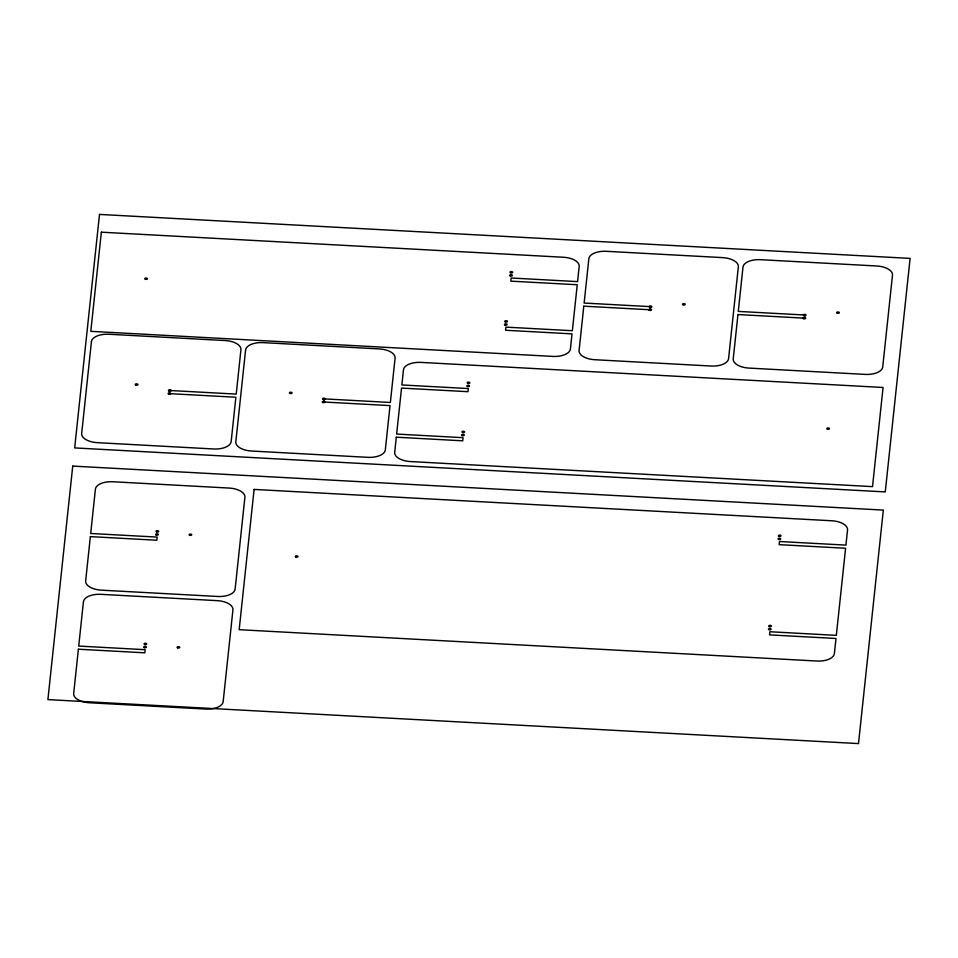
<?xml version="1.0" encoding="UTF-8"?>
<svg xmlns="http://www.w3.org/2000/svg" width="958" height="958" viewBox="0 0 958 958"><rect width="100%" height="100%" fill="white"/><g stroke="black" fill="none" stroke-linecap="round" stroke-linejoin="round"><path stroke-width="1.44" d="M72.736 466.091L47.9 699.603L858.5 743.588L883.336 510.087L72.736 466.091M99.5 214.412L74.664 447.913L885.264 491.909L910.1 258.397L99.5 214.412M101.356 232.183L90.806 331.336L552.922 356.412A16.645 8.371 2.1 0 0 570.417 348.975L572.022 333.863L505.584 330.259L505.908 327.121L572.357 330.726L577.243 284.742L510.806 281.137L511.141 278L577.578 281.616L579.183 266.504A16.645 8.371 2.1 0 0 563.46 257.259L101.356 232.183M91.429 341.695L81.681 433.423A16.645 8.371 2.1 0 0 97.405 442.668L213.67 448.979A16.645 8.371 2.1 0 0 231.165 441.542L235.884 397.235L169.434 393.63L169.77 390.493L236.219 394.097L240.925 349.802A16.645 8.371 2.1 0 0 225.202 340.557L108.925 334.246A16.645 8.371 2.1 0 0 91.429 341.695M78.388 649.213L73.67 693.508A16.645 8.371 2.1 0 0 89.393 702.753L205.671 709.064A16.645 8.371 2.1 0 0 223.166 701.627L232.926 609.887A16.645 8.371 2.1 0 0 217.203 600.642L100.925 594.331A16.645 8.371 2.1 0 0 83.43 601.78L78.724 646.075L145.161 649.68L144.826 652.817L78.388 649.213M90.363 536.624L85.645 580.931A16.645 8.371 2.1 0 0 101.368 590.164L217.646 596.475A16.645 8.371 2.1 0 0 235.141 589.038L244.901 497.298A16.645 8.371 2.1 0 0 229.178 488.065L112.9 481.754A16.645 8.371 2.1 0 0 95.405 489.191L90.699 533.486L157.136 537.091L156.801 540.228L90.363 536.624M245.583 350.053L235.824 441.794A16.645 8.371 2.1 0 0 251.547 451.026L367.824 457.337A16.645 8.371 2.1 0 0 385.32 449.901L390.026 405.605L323.588 402.001L323.924 398.863L390.361 402.468L395.079 358.172A16.645 8.371 2.1 0 0 379.344 348.928L263.079 342.617A16.645 8.371 2.1 0 0 245.583 350.053M254.098 489.418L239.177 629.681L816.887 661.032A16.645 8.371 2.1 0 0 834.382 653.595L835.999 638.483L769.549 634.879L769.885 631.741L836.322 635.358L845.591 548.251L779.153 544.647L779.477 541.51L845.926 545.114L847.531 530.014A16.645 8.371 2.1 0 0 831.807 520.769L254.098 489.418M396.301 437.207L394.696 452.32A16.645 8.371 2.1 0 0 410.419 461.552L872.522 486.628L883.072 387.475L420.969 362.399A16.645 8.371 2.1 0 0 403.474 369.836L401.857 384.948L468.306 388.553L467.971 391.69L401.534 388.086L396.636 434.07L463.085 437.674L462.75 440.812L396.301 437.207M583.805 306.177L579.087 350.484A16.645 8.371 2.1 0 0 594.81 359.717L711.087 366.028A16.645 8.371 2.1 0 0 728.583 358.591L738.343 266.863A16.645 8.371 2.1 0 0 722.619 257.618L606.342 251.307A16.645 8.371 2.1 0 0 588.847 258.744L584.14 303.051L650.578 306.656L650.242 309.781L583.805 306.177M737.947 314.547L733.241 358.843A16.645 8.371 2.1 0 0 748.964 368.088L865.23 374.398A16.645 8.371 2.1 0 0 882.725 366.962L892.485 275.221A16.645 8.371 2.1 0 0 876.762 265.989L760.484 259.678A16.645 8.371 2.1 0 0 742.989 267.114L738.283 311.41L804.72 315.014L804.385 318.152L737.947 314.547M156.621 531.894A1.329 0.671 2.1 0 0 158.681 531.415A1.329 0.671 2.1 0 0 156.741 530.732A1.329 0.671 2.1 0 0 156.621 531.894M156.286 535.019A1.329 0.671 2.1 0 0 158.345 534.552A1.329 0.671 2.1 0 0 156.405 533.869A1.329 0.671 2.1 0 0 156.286 535.019M144.646 644.471A1.329 0.671 2.1 0 0 146.706 644.004A1.329 0.671 2.1 0 0 144.766 643.321A1.329 0.671 2.1 0 0 144.646 644.471M144.311 647.608A1.329 0.671 2.1 0 0 146.37 647.141A1.329 0.671 2.1 0 0 144.43 646.446A1.329 0.671 2.1 0 0 144.311 647.608M778.638 539.438A1.329 0.671 2.1 0 0 780.686 538.971A1.329 0.671 2.1 0 0 778.758 538.288A1.329 0.671 2.1 0 0 778.638 539.438M778.962 536.3A1.329 0.671 2.1 0 0 781.021 535.833A1.329 0.671 2.1 0 0 779.094 535.151A1.329 0.671 2.1 0 0 778.962 536.3M769.035 629.669A1.329 0.671 2.1 0 0 771.094 629.202A1.329 0.671 2.1 0 0 769.154 628.52A1.329 0.671 2.1 0 0 769.035 629.669M769.37 626.544A1.329 0.671 2.1 0 0 771.43 626.065A1.329 0.671 2.1 0 0 769.49 625.382A1.329 0.671 2.1 0 0 769.37 626.544M295.95 557.041A1.329 0.671 2.1 0 0 298.01 556.574A1.329 0.671 2.1 0 0 296.07 555.891A1.329 0.671 2.1 0 0 295.95 557.041M189.672 535.259A1.329 0.671 2.1 0 0 191.732 534.792A1.329 0.671 2.1 0 0 189.804 534.109A1.329 0.671 2.1 0 0 189.672 535.259M177.697 647.847A1.329 0.671 2.1 0 0 179.757 647.369A1.329 0.671 2.1 0 0 177.829 646.686A1.329 0.671 2.1 0 0 177.697 647.847M804.001 315.553A1.329 0.671 2.1 0 0 806.049 315.086A1.329 0.671 2.1 0 0 804.121 314.404A1.329 0.671 2.1 0 0 804.001 315.553M803.666 318.691A1.329 0.671 2.1 0 0 805.714 318.224A1.329 0.671 2.1 0 0 803.786 317.541A1.329 0.671 2.1 0 0 803.666 318.691M649.847 307.195A1.329 0.671 2.1 0 0 651.907 306.728A1.329 0.671 2.1 0 0 649.979 306.033A1.329 0.671 2.1 0 0 649.847 307.195M649.512 310.332A1.329 0.671 2.1 0 0 651.572 309.853A1.329 0.671 2.1 0 0 649.644 309.171A1.329 0.671 2.1 0 0 649.512 310.332M168.716 394.169A1.329 0.671 2.1 0 0 170.763 393.702A1.329 0.671 2.1 0 0 168.836 393.019A1.329 0.671 2.1 0 0 168.716 394.169M169.051 391.044A1.329 0.671 2.1 0 0 171.099 390.565A1.329 0.671 2.1 0 0 169.171 389.882A1.329 0.671 2.1 0 0 169.051 391.044M322.858 402.54A1.329 0.671 2.1 0 0 324.918 402.073A1.329 0.671 2.1 0 0 322.978 401.378A1.329 0.671 2.1 0 0 322.858 402.54M323.193 399.402A1.329 0.671 2.1 0 0 325.253 398.935A1.329 0.671 2.1 0 0 323.313 398.253A1.329 0.671 2.1 0 0 323.193 399.402M145.4 279.257A1.329 0.671 2.1 0 0 147.46 278.79A1.329 0.671 2.1 0 0 145.52 278.095A1.329 0.671 2.1 0 0 145.4 279.257M505.393 321.912A1.329 0.671 2.1 0 0 507.453 321.445A1.329 0.671 2.1 0 0 505.525 320.762A1.329 0.671 2.1 0 0 505.393 321.912M505.07 325.049A1.329 0.671 2.1 0 0 507.117 324.582A1.329 0.671 2.1 0 0 505.189 323.9A1.329 0.671 2.1 0 0 505.07 325.049M510.626 272.802A1.329 0.671 2.1 0 0 512.674 272.323A1.329 0.671 2.1 0 0 510.746 271.641A1.329 0.671 2.1 0 0 510.626 272.802M510.291 275.928A1.329 0.671 2.1 0 0 512.338 275.461A1.329 0.671 2.1 0 0 510.41 274.778A1.329 0.671 2.1 0 0 510.291 275.928M135.868 385.056A1.329 0.671 2.1 0 0 137.928 384.589A1.329 0.671 2.1 0 0 135.988 383.895A1.329 0.671 2.1 0 0 135.868 385.056M290.023 393.415A1.329 0.671 2.1 0 0 292.07 392.948A1.329 0.671 2.1 0 0 290.142 392.265A1.329 0.671 2.1 0 0 290.023 393.415M837.268 313.182A1.329 0.671 2.1 0 0 839.316 312.715A1.329 0.671 2.1 0 0 837.388 312.021A1.329 0.671 2.1 0 0 837.268 313.182M683.114 304.812A1.329 0.671 2.1 0 0 685.174 304.345A1.329 0.671 2.1 0 0 683.234 303.662A1.329 0.671 2.1 0 0 683.114 304.812M827.449 429.148A1.329 0.671 2.1 0 0 829.508 428.669A1.329 0.671 2.1 0 0 827.58 427.986A1.329 0.671 2.1 0 0 827.449 429.148M467.456 386.481A1.329 0.671 2.1 0 0 469.516 386.014A1.329 0.671 2.1 0 0 467.576 385.332A1.329 0.671 2.1 0 0 467.456 386.481M467.791 383.344A1.329 0.671 2.1 0 0 469.839 382.877A1.329 0.671 2.1 0 0 467.911 382.194A1.329 0.671 2.1 0 0 467.791 383.344M462.235 435.603A1.329 0.671 2.1 0 0 464.283 435.136A1.329 0.671 2.1 0 0 462.355 434.441A1.329 0.671 2.1 0 0 462.235 435.603M462.57 432.465A1.329 0.671 2.1 0 0 464.618 431.998A1.329 0.671 2.1 0 0 462.69 431.316A1.329 0.671 2.1 0 0 462.57 432.465"/></g></svg>
